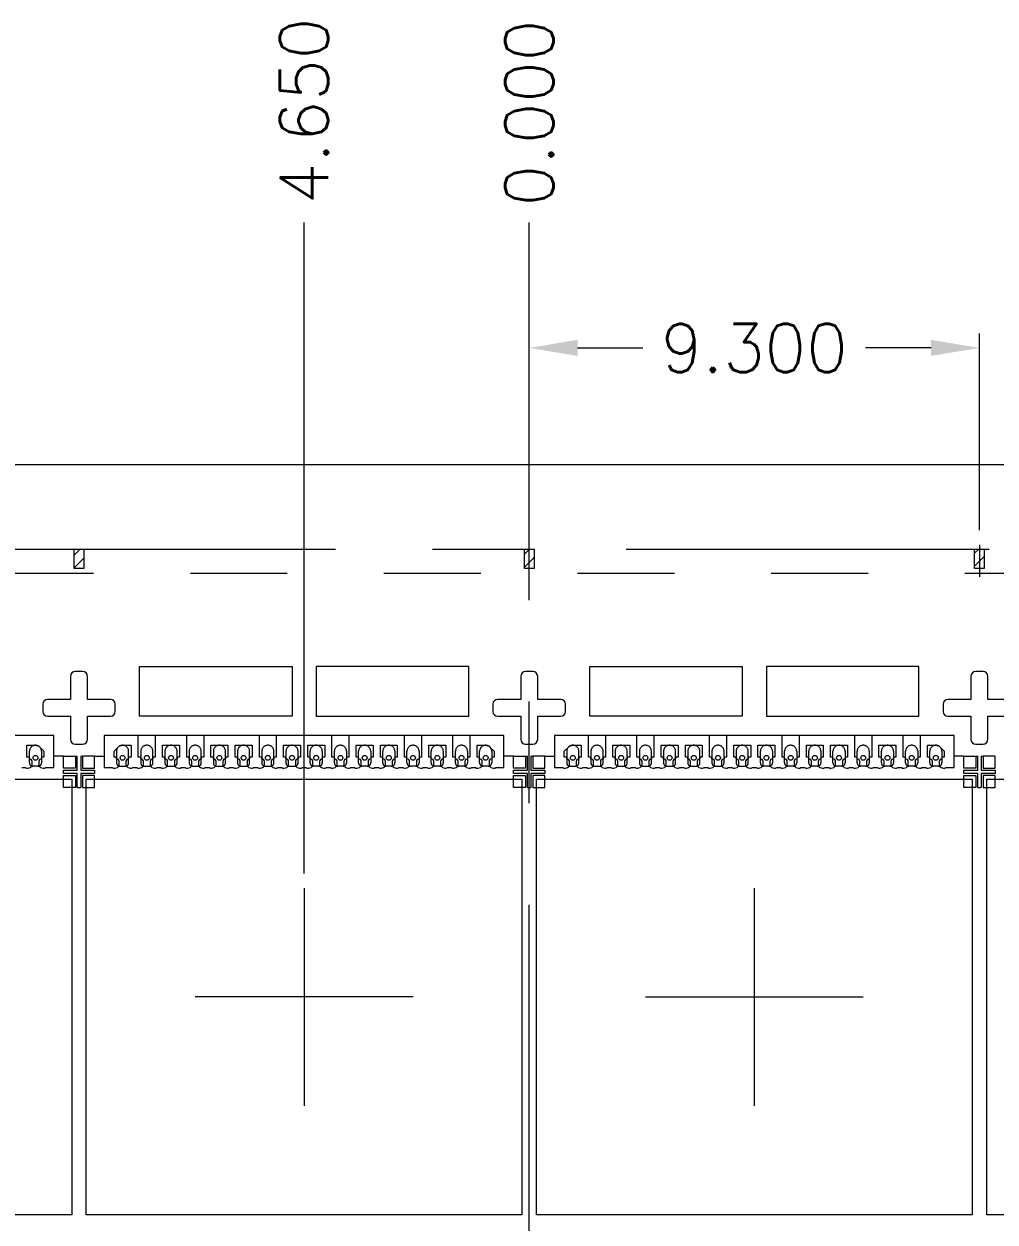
# Model space of a CAD drawing. Extents: x 0.5 to 10.25, y 0.33 to 6.92.
# Drawn here: x 2.05 to 3.053, y 5.642 to 6.88 of the extents above; entities that cross this region are included whole.
import ezdxf

# ---------------------------------------------------------------- set-up
doc = ezdxf.new("R2010")
doc.units = 0
doc.header["$LTSCALE"] = 0.006
doc.header["$MEASUREMENT"] = 0
doc.linetypes.add('CENTER', pattern=[2, 1.25, -0.25, 0.25, -0.25])
doc.linetypes.add('HIDDEN', pattern=[0.375, 0.25, -0.125])
doc.layers.get('0').update_dxf_attribs({"linetype": 'CONTINUOUS'})
for name, color, linetype in [('1', 7, 'CONTINUOUS'), ('1D', 7, 'CONTINUOUS'), ('3D', 7, 'CONTINUOUS')]:
    doc.layers.add(name, color=color, linetype=linetype)
doc.styles.add('SIMPLEX', font='SIMPLEX')

msp = doc.modelspace()

# ---------------------------------------------------------------- hatches: boundary and pattern name
at = {"layer": '1D', "lineweight": 13}
h = msp.add_hatch(dxfattribs=at)
h.set_pattern_fill('ANSI31', color=256, scale=0.075, style=0)
h.set_pattern_definition([(45, (12.572351, 6.208092), (-0.006629126, 0.006629126), [])])
h.paths.add_polyline_path([(3.041812, 3.107045), (3.031812, 3.107045), (3.031812, 3.087045), (3.041812, 3.087045)])
h.paths.add_polyline_path([(2.576812, 3.107045), (2.566812, 3.107045), (2.566812, 3.087045), (2.576812, 3.087045)])
h.paths.add_polyline_path([(2.111812, 3.107045), (2.101812, 3.107045), (2.101812, 3.087045), (2.111812, 3.087045)])
h.paths.add_polyline_path([(1.646812, 3.107045), (1.636812, 3.107045), (1.636812, 3.087045), (1.646812, 3.087045)])
h.paths.add_polyline_path([(3.506812, 3.107045), (3.496812, 3.107045), (3.496812, 3.087045), (3.506812, 3.087045)])
h.paths.add_polyline_path([(3.801807, 3.304545), (3.801807, 3.329545), (3.751812, 3.329545), (3.751812, 3.304545)])
h.paths.add_polyline_path([(3.801807, 4.234545), (3.801807, 4.259545), (3.751812, 4.259545), (3.751812, 4.234545)])
h.paths.add_polyline_path([(3.794307, 3.769545), (3.794307, 3.794545), (3.751812, 3.794545), (3.751812, 3.769545)])
h.paths.add_polyline_path([(3.794307, 5.629545), (3.794307, 5.654545), (3.751812, 5.654545), (3.751812, 5.629545)])
h.paths.add_polyline_path([(3.801807, 5.164545), (3.801807, 5.189545), (3.751812, 5.189545), (3.751812, 5.164545)])
h.paths.add_polyline_path([(3.794307, 4.699545), (3.794307, 4.724545), (3.751812, 4.724545), (3.751812, 4.699545)])
h.paths.add_polyline_path([(3.506812, 6.317045), (3.496812, 6.317045), (3.496812, 6.337045), (3.506812, 6.337045)])
h.paths.add_polyline_path([(3.801807, 6.094545), (3.801807, 6.119545), (3.751812, 6.119545), (3.751812, 6.094545)])
h.paths.add_polyline_path([(3.041812, 6.317045), (3.031812, 6.317045), (3.031812, 6.337045), (3.041812, 6.337045)])
h.paths.add_polyline_path([(2.576812, 6.317045), (2.566812, 6.317045), (2.566812, 6.337045), (2.576812, 6.337045)])
h.paths.add_polyline_path([(2.111812, 6.317045), (2.101812, 6.317045), (2.101812, 6.337045), (2.111812, 6.337045)])
h.paths.add_polyline_path([(1.646812, 6.317045), (1.636812, 6.317045), (1.636812, 6.337045), (1.646812, 6.337045)])
h.paths.add_polyline_path([(1.251812, 5.629545), (1.251812, 5.654545), (1.391812, 5.654545), (1.391812, 5.629545)])
h.paths.add_polyline_path([(1.251812, 6.094545), (1.251812, 6.119545), (1.391812, 6.119545), (1.391812, 6.094545)])
h.paths.add_polyline_path([(1.251812, 4.699545), (1.251812, 4.724545), (1.391812, 4.724545), (1.391812, 4.699545)])
h.paths.add_polyline_path([(1.251812, 5.164545), (1.251812, 5.189545), (1.391812, 5.189545), (1.391812, 5.164545)])
h.paths.add_polyline_path([(1.251812, 4.234545), (1.251812, 4.259545), (1.391812, 4.259545), (1.391812, 4.234545)])
h.paths.add_polyline_path([(1.251812, 3.769545), (1.251812, 3.794545), (1.391812, 3.794545), (1.391812, 3.769545)])
h.paths.add_polyline_path([(1.251812, 3.304545), (1.251812, 3.329545), (1.391812, 3.329545), (1.391812, 3.304545)])

# ---------------------------------------------------------------- linework, layer by layer
at = {"color": 0, "lineweight": 13}
for p, q in [((2.090675, 6.123172), (2.080709, 6.123172)), ((2.103062, 6.12317), (2.105039, 6.12317)), ((2.108584, 6.12317), (2.110562, 6.12317)), ((2.122925, 6.123151), (2.132914, 6.123151)), ((2.555675, 6.123172), (2.545709, 6.123172)), ((2.568062, 6.12317), (2.570039, 6.12317)), ((2.573584, 6.12317), (2.575562, 6.12317)), ((2.587948, 6.123172), (2.597914, 6.123172)), ((3.020675, 6.123172), (3.010709, 6.123172)), ((3.033062, 6.12317), (3.035039, 6.12317)), ((3.038584, 6.12317), (3.040562, 6.12317)), ((2.105039, 6.09092), (2.108584, 6.09092)), ((2.570039, 6.09092), (2.573584, 6.09092)), ((3.035039, 6.09092), (3.038584, 6.09092))]:
    msp.add_line(p, q, dxfattribs=at)
for points in [[(2.047885, 6.111545), (2.050739, 6.111545, -0.11309496), (2.051174, 6.111445, 0.23940692), (2.056457, 6.111548, 0.27711491), (2.058312, 6.114637), (2.058312, 6.117663, 0.39913711), (2.055562, 6.120559), (2.055562, 6.122063), (2.053062, 6.122063), (2.053062, 6.134545), (2.061834, 6.134545, -0.20158283), (2.066231, 6.132714), (2.070562, 6.128384), (2.070562, 6.122063), (2.068062, 6.122063), (2.068062, 6.120559, 0.39913711), (2.065312, 6.117663), (2.065312, 6.114637, 0.27711491), (2.067166, 6.111548, 0.23940701), (2.072449, 6.111445, -0.11309496), (2.072885, 6.111545), (2.080709, 6.111545), (2.080709, 6.144545), (1.667914, 6.144545)], [(2.510562, 6.144545), (2.510562, 6.122063), (2.508062, 6.122063), (2.508062, 6.120559, 0.39913711), (2.505312, 6.117663), (2.505312, 6.114637, 0.27711491), (2.507166, 6.111548, 0.23940692), (2.512449, 6.111445, -0.11309496), (2.512885, 6.111545), (2.515739, 6.111545, -0.11309496), (2.516174, 6.111445, 0.23940692), (2.521457, 6.111548, 0.27711491), (2.523312, 6.114637), (2.523312, 6.117663, 0.39913711), (2.520562, 6.120559), (2.520562, 6.122063), (2.518062, 6.122063), (2.518062, 6.134545), (2.526834, 6.134545, -0.20158283), (2.531231, 6.132714), (2.535562, 6.128384), (2.535562, 6.122063), (2.533062, 6.122063), (2.533062, 6.120559, 0.39913711), (2.530312, 6.117663), (2.530312, 6.114637, 0.27711491), (2.532166, 6.111548, 0.23940701), (2.537449, 6.111445, -0.11309496), (2.537885, 6.111545), (2.545709, 6.111545), (2.545709, 6.144545), (2.132914, 6.144545)], [(2.132914, 6.144545), (2.132914, 6.111545), (2.140739, 6.111545, -0.11309496), (2.141174, 6.111445, 0.23940701), (2.146457, 6.111548, 0.27711491), (2.148312, 6.114637), (2.148312, 6.117663, 0.39913711), (2.145562, 6.120559), (2.145562, 6.122063), (2.143062, 6.122063), (2.143062, 6.128384), (2.147392, 6.132714, -0.20158283), (2.151789, 6.134545), (2.160562, 6.134545), (2.160562, 6.122063), (2.158062, 6.122063), (2.158062, 6.120559, 0.39913711), (2.155312, 6.117663), (2.155312, 6.114637, 0.27711491), (2.157166, 6.111548, 0.23940692), (2.162449, 6.111445, -0.11309496), (2.162885, 6.111545), (2.165739, 6.111545, -0.11309496), (2.166174, 6.111445, 0.23940692), (2.171457, 6.111548, 0.27711491), (2.173312, 6.114637), (2.173312, 6.117663, 0.39913711), (2.170562, 6.120559), (2.170562, 6.122063), (2.168062, 6.122063), (2.168062, 6.144545)], [(2.185562, 6.144545), (2.185562, 6.122063), (2.183062, 6.122063), (2.183062, 6.120559, 0.39913711), (2.180312, 6.117663), (2.180312, 6.114637, 0.27711491), (2.182166, 6.111548, 0.23940692), (2.187449, 6.111445, -0.11309496), (2.187885, 6.111545), (2.190739, 6.111545, -0.11309496), (2.191174, 6.111445, 0.23940692), (2.196457, 6.111548, 0.27711491), (2.198312, 6.114637), (2.198312, 6.117663, 0.39913711), (2.195562, 6.120559), (2.195562, 6.122063), (2.193062, 6.122063), (2.193062, 6.134545), (2.210562, 6.134545), (2.210562, 6.122063), (2.208062, 6.122063), (2.208062, 6.120559, 0.39913711), (2.205312, 6.117663), (2.205312, 6.114637, 0.27711491), (2.207166, 6.111548, 0.23940692), (2.212449, 6.111445, -0.11309496), (2.212885, 6.111545), (2.215739, 6.111545, -0.11309496), (2.216174, 6.111445, 0.23940692), (2.221457, 6.111548, 0.27711491), (2.223312, 6.114637), (2.223312, 6.117663, 0.39913711), (2.220562, 6.120559), (2.220562, 6.122063), (2.218062, 6.122063), (2.218062, 6.144545)], [(2.235562, 6.144545), (2.235562, 6.122063), (2.233062, 6.122063), (2.233062, 6.120559, 0.39913711), (2.230312, 6.117663), (2.230312, 6.114637, 0.27711491), (2.232166, 6.111548, 0.23940692), (2.237449, 6.111445, -0.11309496), (2.237885, 6.111545), (2.240739, 6.111545, -0.11309496), (2.241174, 6.111445, 0.23940692), (2.246457, 6.111548, 0.27711491), (2.248312, 6.114637), (2.248312, 6.117663, 0.39913711), (2.245562, 6.120559), (2.245562, 6.122063), (2.243062, 6.122063), (2.243062, 6.134545), (2.260562, 6.134545), (2.260562, 6.122063), (2.258062, 6.122063), (2.258062, 6.120559, 0.39913711), (2.255312, 6.117663), (2.255312, 6.114637, 0.27711491), (2.257166, 6.111548, 0.23940692), (2.262449, 6.111445, -0.11309496), (2.262885, 6.111545), (2.265739, 6.111545, -0.11309496), (2.266174, 6.111445, 0.23940692), (2.271457, 6.111548, 0.27711491), (2.273312, 6.114637), (2.273312, 6.117663, 0.39913711), (2.270562, 6.120559), (2.270562, 6.122063), (2.268062, 6.122063), (2.268062, 6.134545), (2.285562, 6.134545), (2.285562, 6.122063), (2.283062, 6.122063), (2.283062, 6.120559, 0.39913711), (2.280312, 6.117663), (2.280312, 6.114637, 0.27711491), (2.282166, 6.111548, 0.23940692), (2.287449, 6.111445, -0.11309496), (2.287885, 6.111545), (2.290739, 6.111545, -0.11309496), (2.291174, 6.111445, 0.23940692), (2.296457, 6.111548, 0.27711491), (2.298312, 6.114637), (2.298312, 6.117663, 0.39913711), (2.295562, 6.120559), (2.295562, 6.122063), (2.293062, 6.122063), (2.293062, 6.144545)], [(2.310562, 6.144545), (2.310562, 6.122063), (2.308062, 6.122063), (2.308062, 6.120559, 0.39913711), (2.305312, 6.117663), (2.305312, 6.114637, 0.27711491), (2.307166, 6.111548, 0.23940692), (2.312449, 6.111445, -0.11309496), (2.312885, 6.111545), (2.315739, 6.111545, -0.11309496), (2.316174, 6.111445, 0.23940692), (2.321457, 6.111548, 0.27711491), (2.323312, 6.114637), (2.323312, 6.117663, 0.39913711), (2.320562, 6.120559), (2.320562, 6.122063), (2.318062, 6.122063), (2.318062, 6.134545), (2.335562, 6.134545), (2.335562, 6.122063), (2.333062, 6.122063), (2.333062, 6.120559, 0.39913711), (2.330312, 6.117663), (2.330312, 6.114637, 0.27711491), (2.332166, 6.111548, 0.23940692), (2.337449, 6.111445, -0.11309496), (2.337885, 6.111545), (2.340739, 6.111545, -0.11309496), (2.341174, 6.111445, 0.23940692), (2.346457, 6.111548, 0.27711491), (2.348312, 6.114637), (2.348312, 6.117663, 0.39913711), (2.345562, 6.120559), (2.345562, 6.122063), (2.343062, 6.122063), (2.343062, 6.134545), (2.360562, 6.134545), (2.360562, 6.122063), (2.358062, 6.122063), (2.358062, 6.120559, 0.39913711), (2.355312, 6.117663), (2.355312, 6.114637, 0.27711491), (2.357166, 6.111548, 0.23940692), (2.362449, 6.111445, -0.11309496), (2.362885, 6.111545), (2.365739, 6.111545, -0.11309496), (2.366174, 6.111445, 0.23940692), (2.371457, 6.111548, 0.27711491), (2.373312, 6.114637), (2.373312, 6.117663, 0.39913711), (2.370562, 6.120559), (2.370562, 6.122063), (2.368062, 6.122063), (2.368062, 6.144545)], [(2.385562, 6.144545), (2.385562, 6.122063), (2.383062, 6.122063), (2.383062, 6.120559, 0.39913711), (2.380312, 6.117663), (2.380312, 6.114637, 0.27711491), (2.382166, 6.111548, 0.23940692), (2.387449, 6.111445, -0.11309496), (2.387885, 6.111545), (2.390739, 6.111545, -0.11309496), (2.391174, 6.111445, 0.23940692), (2.396457, 6.111548, 0.27711491), (2.398312, 6.114637), (2.398312, 6.117663, 0.39913711), (2.395562, 6.120559), (2.395562, 6.122063), (2.393062, 6.122063), (2.393062, 6.134545), (2.410562, 6.134545), (2.410562, 6.122063), (2.408062, 6.122063), (2.408062, 6.120559, 0.39913711), (2.405312, 6.117663), (2.405312, 6.114637, 0.27711491), (2.407166, 6.111548, 0.23940692), (2.412449, 6.111445, -0.11309496), (2.412885, 6.111545), (2.415739, 6.111545, -0.11309496), (2.416174, 6.111445, 0.23940692), (2.421457, 6.111548, 0.27711491), (2.423312, 6.114637), (2.423312, 6.117663, 0.39913711), (2.420562, 6.120559), (2.420562, 6.122063), (2.418062, 6.122063), (2.418062, 6.134545), (2.435562, 6.134545), (2.435562, 6.122063), (2.433062, 6.122063), (2.433062, 6.120559, 0.39913711), (2.430312, 6.117663), (2.430312, 6.114637, 0.27711491), (2.432166, 6.111548, 0.23940692), (2.437449, 6.111445, -0.11309496), (2.437885, 6.111545), (2.440739, 6.111545, -0.11309496), (2.441174, 6.111445, 0.23940692), (2.446457, 6.111548, 0.27711491), (2.448312, 6.114637), (2.448312, 6.117663, 0.39913711), (2.445562, 6.120559), (2.445562, 6.122063), (2.443062, 6.122063), (2.443062, 6.144545)], [(2.460562, 6.144545), (2.460562, 6.122063), (2.458062, 6.122063), (2.458062, 6.120559, 0.39913711), (2.455312, 6.117663), (2.455312, 6.114637, 0.27711491), (2.457166, 6.111548, 0.23940692), (2.462449, 6.111445, -0.11309496), (2.462885, 6.111545), (2.465739, 6.111545, -0.11309496), (2.466174, 6.111445, 0.23940692), (2.471457, 6.111548, 0.27711491), (2.473312, 6.114637), (2.473312, 6.117663, 0.39913711), (2.470562, 6.120559), (2.470562, 6.122063), (2.468062, 6.122063), (2.468062, 6.134545), (2.485562, 6.134545), (2.485562, 6.122063), (2.483062, 6.122063), (2.483062, 6.120559, 0.39913711), (2.480312, 6.117663), (2.480312, 6.114637, 0.27711491), (2.482166, 6.111548, 0.23940692), (2.487449, 6.111445, -0.11309496), (2.487885, 6.111545), (2.490739, 6.111545, -0.11309496), (2.491174, 6.111445, 0.23940692), (2.496457, 6.111548, 0.27711491), (2.498312, 6.114637), (2.498312, 6.117663, 0.39913711), (2.495562, 6.120559), (2.495562, 6.122063), (2.493062, 6.122063), (2.493062, 6.144545)], [(2.975562, 6.144545), (2.975562, 6.122063), (2.973062, 6.122063), (2.973062, 6.120559, 0.39913711), (2.970312, 6.117663), (2.970312, 6.114637, 0.27711491), (2.972166, 6.111548, 0.23940692), (2.977449, 6.111445, -0.11309496), (2.977885, 6.111545), (2.980739, 6.111545, -0.11309496), (2.981174, 6.111445, 0.23940692), (2.986457, 6.111548, 0.27711491), (2.988312, 6.114637), (2.988312, 6.117663, 0.39913711), (2.985562, 6.120559), (2.985562, 6.122063), (2.983062, 6.122063), (2.983062, 6.134545), (2.991834, 6.134545, -0.20158283), (2.996231, 6.132714), (3.000562, 6.128384), (3.000562, 6.122063), (2.998062, 6.122063), (2.998062, 6.120559, 0.39913711), (2.995312, 6.117663), (2.995312, 6.114637, 0.27711491), (2.997166, 6.111548, 0.23940701), (3.002449, 6.111445, -0.11309496), (3.002885, 6.111545), (3.010709, 6.111545), (3.010709, 6.144545), (2.597914, 6.144545)], [(2.597914, 6.144545), (2.597914, 6.111545), (2.605739, 6.111545, -0.11309496), (2.606174, 6.111445, 0.23940701), (2.611457, 6.111548, 0.27711491), (2.613312, 6.114637), (2.613312, 6.117663, 0.39913711), (2.610562, 6.120559), (2.610562, 6.122063), (2.608062, 6.122063), (2.608062, 6.128384), (2.612392, 6.132714, -0.20158283), (2.616789, 6.134545), (2.625562, 6.134545), (2.625562, 6.122063), (2.623062, 6.122063), (2.623062, 6.120559, 0.39913711), (2.620312, 6.117663), (2.620312, 6.114637, 0.27711491), (2.622166, 6.111548, 0.23940692), (2.627449, 6.111445, -0.11309496), (2.627885, 6.111545), (2.630739, 6.111545, -0.11309496), (2.631174, 6.111445, 0.23940692), (2.636457, 6.111548, 0.27711491), (2.638312, 6.114637), (2.638312, 6.117663, 0.39913711), (2.635562, 6.120559), (2.635562, 6.122063), (2.633062, 6.122063), (2.633062, 6.144545)], [(2.650562, 6.144545), (2.650562, 6.122063), (2.648062, 6.122063), (2.648062, 6.120559, 0.39913711), (2.645312, 6.117663), (2.645312, 6.114637, 0.27711491), (2.647166, 6.111548, 0.23940692), (2.652449, 6.111445, -0.11309496), (2.652885, 6.111545), (2.655739, 6.111545, -0.11309496), (2.656174, 6.111445, 0.23940692), (2.661457, 6.111548, 0.27711491), (2.663312, 6.114637), (2.663312, 6.117663, 0.39913711), (2.660562, 6.120559), (2.660562, 6.122063), (2.658062, 6.122063), (2.658062, 6.134545), (2.675562, 6.134545), (2.675562, 6.122063), (2.673062, 6.122063), (2.673062, 6.120559, 0.39913711), (2.670312, 6.117663), (2.670312, 6.114637, 0.27711491), (2.672166, 6.111548, 0.23940692), (2.677449, 6.111445, -0.11309496), (2.677885, 6.111545), (2.680739, 6.111545, -0.11309496), (2.681174, 6.111445, 0.23940692), (2.686457, 6.111548, 0.27711491), (2.688312, 6.114637), (2.688312, 6.117663, 0.39913711), (2.685562, 6.120559), (2.685562, 6.122063), (2.683062, 6.122063), (2.683062, 6.144545)], [(2.700562, 6.144545), (2.700562, 6.122063), (2.698062, 6.122063), (2.698062, 6.120559, 0.39913711), (2.695312, 6.117663), (2.695312, 6.114637, 0.27711491), (2.697166, 6.111548, 0.23940692), (2.702449, 6.111445, -0.11309496), (2.702885, 6.111545), (2.705739, 6.111545, -0.11309496), (2.706174, 6.111445, 0.23940692), (2.711457, 6.111548, 0.27711491), (2.713312, 6.114637), (2.713312, 6.117663, 0.39913711), (2.710562, 6.120559), (2.710562, 6.122063), (2.708062, 6.122063), (2.708062, 6.134545), (2.725562, 6.134545), (2.725562, 6.122063), (2.723062, 6.122063), (2.723062, 6.120559, 0.39913711), (2.720312, 6.117663), (2.720312, 6.114637, 0.27711491), (2.722166, 6.111548, 0.23940692), (2.727449, 6.111445, -0.11309496), (2.727885, 6.111545), (2.730739, 6.111545, -0.11309496), (2.731174, 6.111445, 0.23940692), (2.736457, 6.111548, 0.27711491), (2.738312, 6.114637), (2.738312, 6.117663, 0.39913711), (2.735562, 6.120559), (2.735562, 6.122063), (2.733062, 6.122063), (2.733062, 6.134545), (2.750562, 6.134545), (2.750562, 6.122063), (2.748062, 6.122063), (2.748062, 6.120559, 0.39913711), (2.745312, 6.117663), (2.745312, 6.114637, 0.27711491), (2.747166, 6.111548, 0.23940692), (2.752449, 6.111445, -0.11309496), (2.752885, 6.111545), (2.755739, 6.111545, -0.11309496), (2.756174, 6.111445, 0.23940692), (2.761457, 6.111548, 0.27711491), (2.763312, 6.114637), (2.763312, 6.117663, 0.39913711), (2.760562, 6.120559), (2.760562, 6.122063), (2.758062, 6.122063), (2.758062, 6.144545)], [(2.775562, 6.144545), (2.775562, 6.122063), (2.773062, 6.122063), (2.773062, 6.120559, 0.39913711), (2.770312, 6.117663), (2.770312, 6.114637, 0.27711491), (2.772166, 6.111548, 0.23940692), (2.777449, 6.111445, -0.11309496), (2.777885, 6.111545), (2.780739, 6.111545, -0.11309496), (2.781174, 6.111445, 0.23940692), (2.786457, 6.111548, 0.27711491), (2.788312, 6.114637), (2.788312, 6.117663, 0.39913711), (2.785562, 6.120559), (2.785562, 6.122063), (2.783062, 6.122063), (2.783062, 6.134545), (2.800562, 6.134545), (2.800562, 6.122063), (2.798062, 6.122063), (2.798062, 6.120559, 0.39913711), (2.795312, 6.117663), (2.795312, 6.114637, 0.27711491), (2.797166, 6.111548, 0.23940692), (2.802449, 6.111445, -0.11309496), (2.802885, 6.111545), (2.805739, 6.111545, -0.11309496), (2.806174, 6.111445, 0.23940692), (2.811457, 6.111548, 0.27711491), (2.813312, 6.114637), (2.813312, 6.117663, 0.39913711), (2.810562, 6.120559), (2.810562, 6.122063), (2.808062, 6.122063), (2.808062, 6.134545), (2.825562, 6.134545), (2.825562, 6.122063), (2.823062, 6.122063), (2.823062, 6.120559, 0.39913711), (2.820312, 6.117663), (2.820312, 6.114637, 0.27711491), (2.822166, 6.111548, 0.23940692), (2.827449, 6.111445, -0.11309496), (2.827885, 6.111545), (2.830739, 6.111545, -0.11309496), (2.831174, 6.111445, 0.23940692), (2.836457, 6.111548, 0.27711491), (2.838312, 6.114637), (2.838312, 6.117663, 0.39913711), (2.835562, 6.120559), (2.835562, 6.122063), (2.833062, 6.122063), (2.833062, 6.144545)], [(2.850562, 6.144545), (2.850562, 6.122063), (2.848062, 6.122063), (2.848062, 6.120559, 0.39913711), (2.845312, 6.117663), (2.845312, 6.114637, 0.27711491), (2.847166, 6.111548, 0.23940692), (2.852449, 6.111445, -0.11309496), (2.852885, 6.111545), (2.855739, 6.111545, -0.11309496), (2.856174, 6.111445, 0.23940692), (2.861457, 6.111548, 0.27711491), (2.863312, 6.114637), (2.863312, 6.117663, 0.39913711), (2.860562, 6.120559), (2.860562, 6.122063), (2.858062, 6.122063), (2.858062, 6.134545), (2.875562, 6.134545), (2.875562, 6.122063), (2.873062, 6.122063), (2.873062, 6.120559, 0.39913711), (2.870312, 6.117663), (2.870312, 6.114637, 0.27711491), (2.872166, 6.111548, 0.23940692), (2.877449, 6.111445, -0.11309496), (2.877885, 6.111545), (2.880739, 6.111545, -0.11309496), (2.881174, 6.111445, 0.23940692), (2.886457, 6.111548, 0.27711491), (2.888312, 6.114637), (2.888312, 6.117663, 0.39913711), (2.885562, 6.120559), (2.885562, 6.122063), (2.883062, 6.122063), (2.883062, 6.134545), (2.900562, 6.134545), (2.900562, 6.122063), (2.898062, 6.122063), (2.898062, 6.120559, 0.39913711), (2.895312, 6.117663), (2.895312, 6.114637, 0.27711491), (2.897166, 6.111548, 0.23940692), (2.902449, 6.111445, -0.11309496), (2.902885, 6.111545), (2.905739, 6.111545, -0.11309496), (2.906174, 6.111445, 0.23940692), (2.911457, 6.111548, 0.27711491), (2.913312, 6.114637), (2.913312, 6.117663, 0.39913711), (2.910562, 6.120559), (2.910562, 6.122063), (2.908062, 6.122063), (2.908062, 6.144545)], [(2.925562, 6.144545), (2.925562, 6.122063), (2.923062, 6.122063), (2.923062, 6.120559, 0.39913711), (2.920312, 6.117663), (2.920312, 6.114637, 0.27711491), (2.922166, 6.111548, 0.23940692), (2.927449, 6.111445, -0.11309496), (2.927885, 6.111545), (2.930739, 6.111545, -0.11309496), (2.931174, 6.111445, 0.23940692), (2.936457, 6.111548, 0.27711491), (2.938312, 6.114637), (2.938312, 6.117663, 0.39913711), (2.935562, 6.120559), (2.935562, 6.122063), (2.933062, 6.122063), (2.933062, 6.134545), (2.950562, 6.134545), (2.950562, 6.122063), (2.948062, 6.122063), (2.948062, 6.120559, 0.39913711), (2.945312, 6.117663), (2.945312, 6.114637, 0.27711491), (2.947166, 6.111548, 0.23940692), (2.952449, 6.111445, -0.11309496), (2.952885, 6.111545), (2.955739, 6.111545, -0.11309496), (2.956174, 6.111445, 0.23940692), (2.961457, 6.111548, 0.27711491), (2.963312, 6.114637), (2.963312, 6.117663, 0.39913711), (2.960562, 6.120559), (2.960562, 6.122063), (2.958062, 6.122063), (2.958062, 6.144545)]]:
    msp.add_lwpolyline(points, format="xyb", dxfattribs=at)
for points in [[(2.103062, 6.110795), (2.090687, 6.110795), (2.090687, 6.12317), (2.103062, 6.12317)], [(2.110562, 6.110795), (2.122937, 6.110795), (2.122937, 6.12317), (2.110562, 6.12317)], [(2.568062, 6.110795), (2.555687, 6.110795), (2.555687, 6.12317), (2.568062, 6.12317)], [(2.575562, 6.110795), (2.587937, 6.110795), (2.587937, 6.12317), (2.575562, 6.12317)], [(3.033062, 6.110795), (3.020687, 6.110795), (3.020687, 6.12317), (3.033062, 6.12317)], [(3.040562, 6.110795), (3.052937, 6.110795), (3.052937, 6.12317), (3.040562, 6.12317)], [(2.103062, 6.09092), (2.090687, 6.09092), (2.090687, 6.103295), (2.103062, 6.103295)], [(2.110562, 6.09092), (2.122937, 6.09092), (2.122937, 6.103295), (2.110562, 6.103295)], [(2.568062, 6.09092), (2.555687, 6.09092), (2.555687, 6.103295), (2.568062, 6.103295)], [(2.575562, 6.09092), (2.587937, 6.09092), (2.587937, 6.103295), (2.575562, 6.103295)], [(3.033062, 6.09092), (3.020687, 6.09092), (3.020687, 6.103295), (3.033062, 6.103295)], [(3.040562, 6.09092), (3.052937, 6.09092), (3.052937, 6.103295), (3.040562, 6.103295)]]:
    msp.add_lwpolyline(points, close=True, dxfattribs=at)
for centre in [(2.061812, 6.121545), (2.151812, 6.121545), (2.176812, 6.121545), (2.201812, 6.121545), (2.226812, 6.121545), (2.251812, 6.121545), (2.276812, 6.121545), (2.301812, 6.121545), (2.326812, 6.121545), (2.351812, 6.121545), (2.376812, 6.121545), (2.401812, 6.121545), (2.426812, 6.121545), (2.451812, 6.121545), (2.476812, 6.121545), (2.501812, 6.121545), (2.526812, 6.121545), (2.616812, 6.121545), (2.641812, 6.121545), (2.666812, 6.121545), (2.691812, 6.121545), (2.716812, 6.121545), (2.741812, 6.121545), (2.766812, 6.121545), (2.791812, 6.121545), (2.816812, 6.121545), (2.841812, 6.121545), (2.866812, 6.121545), (2.891812, 6.121545), (2.916812, 6.121545), (2.941812, 6.121545), (2.966812, 6.121545), (2.991812, 6.121545)]:
    msp.add_circle(centre, 0.0025, dxfattribs=at)
at = {"layer": '1', "lineweight": 13}
msp.add_line((1.321812, 6.424545), (3.751874, 6.424545), dxfattribs=at)
for points in [[(2.326812, 6.215795), (2.326812, 6.164545), (2.169312, 6.164545), (2.169312, 6.215795)], [(2.351812, 6.215795), (2.351812, 6.164545), (2.509312, 6.164545), (2.509312, 6.215795)], [(2.791812, 6.215795), (2.791812, 6.164545), (2.634312, 6.164545), (2.634312, 6.215795)], [(2.816812, 6.215795), (2.816812, 6.164545), (2.974312, 6.164545), (2.974312, 6.215795)]]:
    msp.add_lwpolyline(points, close=True, dxfattribs=at)
for points in [[(2.110562, 6.13567, 0.41421356), (2.115562, 6.14067), (2.115562, 6.16442), (2.139312, 6.16442, 0.41421356), (2.144312, 6.16942), (2.144312, 6.17692, 0.41421356), (2.139312, 6.18192), (2.115562, 6.18192), (2.115562, 6.20567, 0.41421356), (2.110562, 6.21067), (2.103062, 6.21067, 0.41421356), (2.098062, 6.20567), (2.098062, 6.18192), (2.074312, 6.18192, 0.41421356), (2.069312, 6.17692), (2.069312, 6.16942, 0.41421356), (2.074312, 6.16442), (2.098062, 6.16442), (2.098062, 6.14067, 0.41421356), (2.103062, 6.13567)], [(2.575562, 6.13567, 0.41421356), (2.580562, 6.14067), (2.580562, 6.16442), (2.604312, 6.16442, 0.41421356), (2.609312, 6.16942), (2.609312, 6.17692, 0.41421356), (2.604312, 6.18192), (2.580562, 6.18192), (2.580562, 6.20567, 0.41421356), (2.575562, 6.21067), (2.568062, 6.21067, 0.41421356), (2.563062, 6.20567), (2.563062, 6.18192), (2.539312, 6.18192, 0.41421356), (2.534312, 6.17692), (2.534312, 6.16942, 0.41421356), (2.539312, 6.16442), (2.563062, 6.16442), (2.563062, 6.14067, 0.41421356), (2.568062, 6.13567)], [(3.040562, 6.13567, 0.41421356), (3.045562, 6.14067), (3.045562, 6.16442), (3.069312, 6.16442, 0.41421356), (3.074312, 6.16942), (3.074312, 6.17692, 0.41421356), (3.069312, 6.18192), (3.045562, 6.18192), (3.045562, 6.20567, 0.41421356), (3.040562, 6.21067), (3.033062, 6.21067, 0.41421356), (3.028062, 6.20567), (3.028062, 6.18192), (3.004312, 6.18192, 0.41421356), (2.999312, 6.17692), (2.999312, 6.16942, 0.41421356), (3.004312, 6.16442), (3.028062, 6.16442), (3.028062, 6.14067, 0.41421356), (3.033062, 6.13567)]]:
    msp.add_lwpolyline(points, format="xyb", close=True, dxfattribs=at)
at = {"layer": '1D', "lineweight": 13}
for p, q in [((2.339312, 6.002045), (2.339312, 6.674545)), ((2.571812, 6.441045), (2.571812, 6.674545)), ((2.571812, 6.352045), (2.571812, 6.559955)), ((3.036812, 6.356594), (3.036812, 6.559955)), ((2.621812, 6.544955), (2.689312, 6.544955)), ((2.986812, 6.544955), (2.919312, 6.544955)), ((2.101812, 6.317045), (2.101812, 6.337045)), ((2.101812, 6.337045), (2.111812, 6.337045)), ((2.111812, 6.337045), (2.111812, 6.317045)), ((2.566812, 6.317045), (2.566812, 6.337045)), ((2.566812, 6.337045), (2.576812, 6.337045)), ((2.576812, 6.337045), (2.576812, 6.317045)), ((3.031812, 6.317045), (3.031812, 6.337045)), ((3.031812, 6.337045), (3.041812, 6.337045)), ((3.036812, 6.341594), (3.036812, 6.308618)), ((3.041812, 6.337045), (3.041812, 6.317045)), ((2.111812, 6.317045), (2.101812, 6.317045)), ((2.576812, 6.317045), (2.566812, 6.317045)), ((3.041812, 6.317045), (3.031812, 6.317045))]:
    msp.add_line(p, q, dxfattribs=at)
at = {"layer": '1D', "linetype": 'CENTER', "lineweight": 13, "ltscale": 70}
msp.add_line((2.571812, 2.924545), (2.571812, 6.424545), dxfattribs=at)
at = {"layer": '1D', "linetype": 'CENTER', "lineweight": 13, "ltscale": 50}
msp.add_line((1.321813, 6.337045), (3.801957, 6.337045), dxfattribs=at)
at = {"layer": '1D', "linetype": 'HIDDEN', "lineweight": 13, "ltscale": 50}
msp.add_line((3.721812, 6.312045), (1.421812, 6.312045), dxfattribs=at)
at = {"layer": '1D', "linetype": 'CENTER', "lineweight": 13, "ltscale": 40}
for p, q in [((2.339312, 5.987045), (2.339312, 5.762045)), ((2.804312, 5.987045), (2.804312, 5.762045)), ((2.451812, 5.874545), (2.226812, 5.874545)), ((2.691812, 5.874545), (2.916812, 5.874545))]:
    msp.add_line(p, q, dxfattribs=at)
at = {"layer": '1D', "linetype": 'CENTER', "lineweight": 13, "ltscale": 70}
for points in [[(2.099312, 5.649545), (1.649312, 5.649545), (1.649312, 6.099545), (2.099312, 6.099545)], [(2.564312, 5.649545), (2.114312, 5.649545), (2.114312, 6.099545), (2.564312, 6.099545)], [(3.029312, 5.649545), (2.579312, 5.649545), (2.579312, 6.099545), (3.029312, 6.099545)], [(3.494312, 5.649545), (3.044312, 5.649545), (3.044312, 6.099545), (3.494312, 6.099545)]]:
    msp.add_lwpolyline(points, close=True, dxfattribs=at)
at = {"layer": '1D', "lineweight": 13}
for points in [[(2.621812, 6.553289), (2.621812, 6.536622), (2.571812, 6.544955)], [(2.986812, 6.553289), (2.986812, 6.536622), (3.036812, 6.544955)]]:
    msp.add_solid(points, dxfattribs=at)
at = {"layer": '3D', "color": 0, "linetype": 'HIDDEN', "lineweight": 13, "ltscale": 40}
for points in [[(2.068062, 6.128295), (2.068062, 6.116295, -0.41421338), (2.064562, 6.112795), (2.059062, 6.112795, -0.41421317), (2.055562, 6.116295), (2.055562, 6.128295, -0.99999966)], [(2.145562, 6.128295), (2.145562, 6.116295, 0.41421338), (2.149062, 6.112795), (2.154562, 6.112795, 0.41421317), (2.158062, 6.116295), (2.158062, 6.128295, 0.99999966)], [(2.170562, 6.128295), (2.170562, 6.116295, 0.41421338), (2.174062, 6.112795), (2.179562, 6.112795, 0.41421317), (2.183062, 6.116295), (2.183062, 6.128295, 0.99999966)], [(2.195562, 6.128295), (2.195562, 6.116295, 0.41421338), (2.199062, 6.112795), (2.204562, 6.112795, 0.41421317), (2.208062, 6.116295), (2.208062, 6.128295, 0.99999966)], [(2.220562, 6.128295), (2.220562, 6.116295, 0.41421338), (2.224062, 6.112795), (2.229562, 6.112795, 0.41421317), (2.233062, 6.116295), (2.233062, 6.128295, 0.99999966)], [(2.245562, 6.128295), (2.245562, 6.116295, 0.41421338), (2.249062, 6.112795), (2.254562, 6.112795, 0.41421317), (2.258062, 6.116295), (2.258062, 6.128295, 0.99999966)], [(2.270562, 6.128295), (2.270562, 6.116295, 0.41421338), (2.274062, 6.112795), (2.279562, 6.112795, 0.41421317), (2.283062, 6.116295), (2.283062, 6.128295, 0.99999966)], [(2.295562, 6.128295), (2.295562, 6.116295, 0.41421338), (2.299062, 6.112795), (2.304562, 6.112795, 0.41421317), (2.308062, 6.116295), (2.308062, 6.128295, 0.99999966)], [(2.320562, 6.128295), (2.320562, 6.116295, 0.41421338), (2.324062, 6.112795), (2.329562, 6.112795, 0.41421317), (2.333062, 6.116295), (2.333062, 6.128295, 0.99999966)], [(2.358062, 6.128295), (2.358062, 6.116295, -0.41421338), (2.354562, 6.112795), (2.349062, 6.112795, -0.41421317), (2.345562, 6.116295), (2.345562, 6.128295, -0.99999966)], [(2.383062, 6.128295), (2.383062, 6.116295, -0.41421338), (2.379562, 6.112795), (2.374062, 6.112795, -0.41421317), (2.370562, 6.116295), (2.370562, 6.128295, -0.99999966)], [(2.408062, 6.128295), (2.408062, 6.116295, -0.41421338), (2.404562, 6.112795), (2.399062, 6.112795, -0.41421317), (2.395562, 6.116295), (2.395562, 6.128295, -0.99999966)], [(2.433062, 6.128295), (2.433062, 6.116295, -0.41421338), (2.429562, 6.112795), (2.424062, 6.112795, -0.41421317), (2.420562, 6.116295), (2.420562, 6.128295, -0.99999966)], [(2.458062, 6.128295), (2.458062, 6.116295, -0.41421338), (2.454562, 6.112795), (2.449062, 6.112795, -0.41421317), (2.445562, 6.116295), (2.445562, 6.128295, -0.99999966)], [(2.483062, 6.128295), (2.483062, 6.116295, -0.41421338), (2.479562, 6.112795), (2.474062, 6.112795, -0.41421317), (2.470562, 6.116295), (2.470562, 6.128295, -0.99999966)], [(2.508062, 6.128295), (2.508062, 6.116295, -0.41421338), (2.504562, 6.112795), (2.499062, 6.112795, -0.41421317), (2.495562, 6.116295), (2.495562, 6.128295, -0.99999966)], [(2.533062, 6.128295), (2.533062, 6.116295, -0.41421338), (2.529562, 6.112795), (2.524062, 6.112795, -0.41421317), (2.520562, 6.116295), (2.520562, 6.128295, -0.99999966)], [(2.610562, 6.128295), (2.610562, 6.116295, 0.41421338), (2.614062, 6.112795), (2.619562, 6.112795, 0.41421317), (2.623062, 6.116295), (2.623062, 6.128295, 0.99999966)], [(2.635562, 6.128295), (2.635562, 6.116295, 0.41421338), (2.639062, 6.112795), (2.644562, 6.112795, 0.41421317), (2.648062, 6.116295), (2.648062, 6.128295, 0.99999966)], [(2.660562, 6.128295), (2.660562, 6.116295, 0.41421338), (2.664062, 6.112795), (2.669562, 6.112795, 0.41421317), (2.673062, 6.116295), (2.673062, 6.128295, 0.99999966)], [(2.685562, 6.128295), (2.685562, 6.116295, 0.41421338), (2.689062, 6.112795), (2.694562, 6.112795, 0.41421317), (2.698062, 6.116295), (2.698062, 6.128295, 0.99999966)], [(2.710562, 6.128295), (2.710562, 6.116295, 0.41421338), (2.714062, 6.112795), (2.719562, 6.112795, 0.41421317), (2.723062, 6.116295), (2.723062, 6.128295, 0.99999966)], [(2.735562, 6.128295), (2.735562, 6.116295, 0.41421338), (2.739062, 6.112795), (2.744562, 6.112795, 0.41421317), (2.748062, 6.116295), (2.748062, 6.128295, 0.99999966)], [(2.760562, 6.128295), (2.760562, 6.116295, 0.41421338), (2.764062, 6.112795), (2.769562, 6.112795, 0.41421317), (2.773062, 6.116295), (2.773062, 6.128295, 0.99999966)], [(2.785562, 6.128295), (2.785562, 6.116295, 0.41421338), (2.789062, 6.112795), (2.794562, 6.112795, 0.41421317), (2.798062, 6.116295), (2.798062, 6.128295, 0.99999966)], [(2.823062, 6.128295), (2.823062, 6.116295, -0.41421338), (2.819562, 6.112795), (2.814062, 6.112795, -0.41421317), (2.810562, 6.116295), (2.810562, 6.128295, -0.99999966)], [(2.848062, 6.128295), (2.848062, 6.116295, -0.41421338), (2.844562, 6.112795), (2.839062, 6.112795, -0.41421317), (2.835562, 6.116295), (2.835562, 6.128295, -0.99999966)], [(2.873062, 6.128295), (2.873062, 6.116295, -0.41421338), (2.869562, 6.112795), (2.864062, 6.112795, -0.41421317), (2.860562, 6.116295), (2.860562, 6.128295, -0.99999966)], [(2.898062, 6.128295), (2.898062, 6.116295, -0.41421338), (2.894562, 6.112795), (2.889062, 6.112795, -0.41421317), (2.885562, 6.116295), (2.885562, 6.128295, -0.99999966)], [(2.923062, 6.128295), (2.923062, 6.116295, -0.41421338), (2.919562, 6.112795), (2.914062, 6.112795, -0.41421317), (2.910562, 6.116295), (2.910562, 6.128295, -0.99999966)], [(2.948062, 6.128295), (2.948062, 6.116295, -0.41421338), (2.944562, 6.112795), (2.939062, 6.112795, -0.41421317), (2.935562, 6.116295), (2.935562, 6.128295, -0.99999966)], [(2.973062, 6.128295), (2.973062, 6.116295, -0.41421338), (2.969562, 6.112795), (2.964062, 6.112795, -0.41421317), (2.960562, 6.116295), (2.960562, 6.128295, -0.99999966)], [(2.998062, 6.128295), (2.998062, 6.116295, -0.41421338), (2.994562, 6.112795), (2.989062, 6.112795, -0.41421317), (2.985562, 6.116295), (2.985562, 6.128295, -0.99999966)]]:
    msp.add_lwpolyline(points, format="xyb", close=True, dxfattribs=at)
at = {"layer": '3D', "color": 0, "linetype": 'HIDDEN', "lineweight": 13, "ltscale": 10}
for points in [[(2.105039, 6.09092), (2.105039, 6.105295), (2.090687, 6.105295), (2.090687, 6.108795), (2.105039, 6.108795), (2.105039, 6.12317)], [(2.108584, 6.12317), (2.108584, 6.108795), (2.122937, 6.108795), (2.122937, 6.105295), (2.108584, 6.105295), (2.108584, 6.09092)], [(2.570039, 6.09092), (2.570039, 6.105295), (2.555687, 6.105295), (2.555687, 6.108795), (2.570039, 6.108795), (2.570039, 6.12317)], [(2.573584, 6.12317), (2.573584, 6.108795), (2.587937, 6.108795), (2.587937, 6.105295), (2.573584, 6.105295), (2.573584, 6.09092)], [(3.035039, 6.09092), (3.035039, 6.105295), (3.020687, 6.105295), (3.020687, 6.108795), (3.035039, 6.108795), (3.035039, 6.12317)], [(3.038584, 6.12317), (3.038584, 6.108795), (3.052937, 6.108795), (3.052937, 6.105295), (3.038584, 6.105295), (3.038584, 6.09092)]]:
    msp.add_lwpolyline(points, dxfattribs=at)

# ---------------------------------------------------------------- texts
at = {"layer": '1D', "lineweight": 13, "style": 'SIMPLEX'}
msp.add_text('0.000', height=0.05, rotation=90, dxfattribs=at).set_placement((2.596812, 6.691045))
at = {"layer": '1D', "lineweight": 13, "insert": (2.339312, 6.789545), "char_height": 0.05, "attachment_point": 5, "rotation": 90, "style": 'SIMPLEX'}
msp.add_mtext('\\A1;4.650', dxfattribs=at)
at = {"layer": '1D', "lineweight": 13, "insert": (2.804312, 6.544955), "char_height": 0.05, "attachment_point": 5, "style": 'SIMPLEX'}
msp.add_mtext('\\A1;9.300', dxfattribs=at)

doc.saveas('drawing.dxf')
